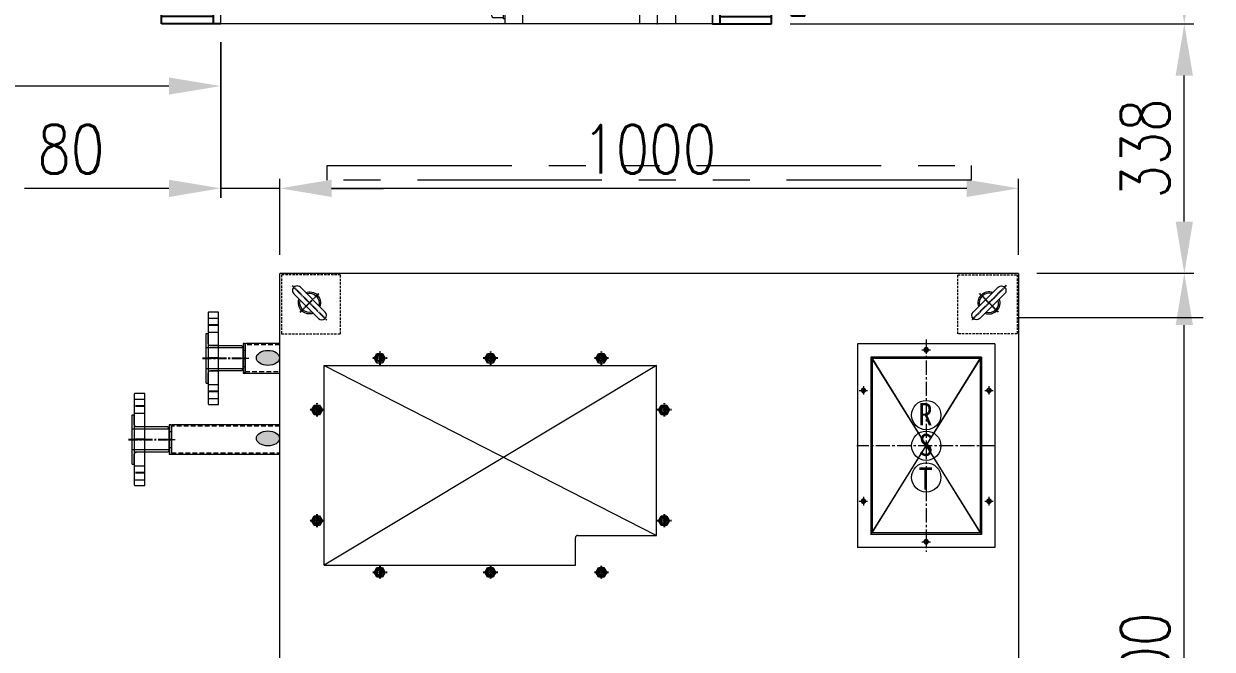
# Model space of a CAD drawing. Header units: millimetres. Extents: x -32759 to 129432, y 390 to 54305.
# Drawn here: x 23200 to 24809, y 24400 to 25247 of the extents above; entities that cross this region are included whole.
import ezdxf

# ---------------------------------------------------------------- set-up
doc = ezdxf.new("R2010")
doc.units = ezdxf.units.MM
for name, pattern in [('CENTER', [2, 1.25, -0.25, 0.25, -0.25]), ('CENTER1', [10, 7, -1, 1, -1]), ('CENTER2', [28.575, 19.05, -3.175, 3.175, -3.175]), ('HIDDEN2', [4.7625, 3.175, -1.5875]), ('PHANTOM', [2.5, 1.25, -0.25, 0.25, -0.25, 0.25, -0.25]), ('PHANTOMX2', [5, 2.5, -0.5, 0.5, -0.5, 0.5, -0.5])]:
    doc.linetypes.add(name, pattern=pattern)
for name, color, linetype in [('1', 20, 'Continuous'), ('65A_65A_10K-FF', 7, 'Continuous'), ('BOM-UDEF', 3, 'Continuous'), ('CENTER', 1, 'CENTER'), ('CL', 1, 'CENTER'), ('OUTLINE', 7, 'Continuous'), ('RD', 5, 'Continuous'), ('THIN', 3, 'Continuous'), ('외형선', 3, 'Continuous')]:
    doc.layers.add(name, color=color, linetype=linetype)
doc.layers.add('_BODY', color=7, linetype='Continuous', lineweight=13)
doc.styles.add('HAN', font='')
doc.styles.add('ROAMNS', font='romans.shx', dxfattribs={"width": 0.8, "bigfont": 'whgtxt.shx'})
doc.styles.get("Standard").update_dxf_attribs({"font": 'arial.ttf'})
doc.styles.get('HAN').set_extended_font_data('GulimChe')
doc.dimstyles.new('20 작은 한덕_도면칫수', dxfattribs={"dimscale": 20, "dimtxt": 3.3, "dimasz": 3.5, "dimexe": 0.65, "dimexo": 1.25, "dimgap": 1, "dimtad": 1, "dimdec": 0, "dimdsep": 46, "dimtxsty": 'ROAMNS', "dimcen": 0, "dimclrd": 7, "dimclre": 7, "dimclrt": 2, "dimadec": 0, "dimazin": 2, "dimtp": 0.1, "dimtm": 0.1, "dimtfac": 0.71, "dimtdec": 0, "dimtmove": 0, "dimatfit": 3, "dimfxl": 1, "dimlwd": -1, "dimlwe": -1, "dimarcsym": 1})
doc.dimstyles.new('AM_ISO$0', dxfattribs={"dimtxt": 3.5, "dimasz": 3.5, "dimexe": 1, "dimexo": 1, "dimgap": 1.5, "dimtad": 1, "dimdsep": 46, "dimtxsty": 'Standard', "dimcen": 0, "dimclrd": 256, "dimclre": 256, "dimclrt": 2, "dimadec": 0, "dimazin": 2, "dimtp": 0.1, "dimtm": 0.1, "dimtfac": 0.71, "dimtdec": 3, "dimtmove": 0, "dimatfit": 3, "dimfxl": 1, "dimlwd": -1, "dimlwe": -1, "dimarcsym": 1})

# ---------------------------------------------------------------- blocks, each defined once
blk = doc.blocks.new('*D1438')
at = {"color": 7, "linetype": 'ByBlock', "transparency": 16777216}
for p, q in [((272915.9, 137628.9), (273128.4, 137628.9)), ((273115.4, 136598.9), (273115.4, 137558.9)), ((272915.9, 136528.9), (273128.4, 136528.9))]:
    blk.add_line(p, q, dxfattribs=at)
at = {"color": 7, "transparency": 16777216}
for points in [[(273103.7, 137558.9), (273127.1, 137558.9), (273115.4, 137628.9)], [(273103.7, 136598.9), (273127.1, 136598.9), (273115.4, 136528.9)]]:
    blk.add_solid(points, dxfattribs=at)
at = {"layer": 'Defpoints', "color": 0, "transparency": 16777216}
for p in [(272890.9, 137628.9), (273115.4, 137628.9), (272890.9, 136528.9)]:
    blk.add_point(p, dxfattribs=at)
at = {"color": 2, "transparency": 16777216, "insert": (273062.4, 137078.9), "char_height": 66, "attachment_point": 5, "rotation": 90, "style": 'ROAMNS'}
blk.add_mtext('1100', dxfattribs=at)
blk = doc.blocks.new('*D1439')
at = {"color": 7, "linetype": 'ByBlock', "transparency": 16777216}
for p, q in [((270810.9, 137941.8), (270810.9, 137869.5)), ((271810.6, 137941.8), (271810.6, 137869.5)), ((271740.6, 137882.5), (270880.9, 137882.5))]:
    blk.add_line(p, q, dxfattribs=at)
at = {"color": 7, "transparency": 16777216}
for points in [[(270880.9, 137894.2), (270880.9, 137870.9), (270810.9, 137882.5)], [(271740.6, 137894.2), (271740.6, 137870.9), (271810.6, 137882.5)]]:
    blk.add_solid(points, dxfattribs=at)
at = {"layer": 'Defpoints', "color": 0, "transparency": 16777216}
for p in [(270810.9, 137966.8), (271810.6, 137966.8), (270810.9, 137882.5)]:
    blk.add_point(p, dxfattribs=at)
at = {"color": 2, "transparency": 16777216, "insert": (271310.8, 137935.5), "char_height": 66, "attachment_point": 5, "style": 'ROAMNS'}
blk.add_mtext('1000', dxfattribs=at)
blk = doc.blocks.new('*D1440')
at = {"color": 7, "linetype": 'ByBlock', "transparency": 16777216}
for p, q in [((271810.6, 137941.8), (271810.6, 137731)), ((271890.9, 137653.9), (271890.9, 137757)), ((271740.6, 137744), (271545.1, 137744)), ((271890.9, 137744), (271810.6, 137744)), ((271960.9, 137744), (272030.9, 137744))]:
    blk.add_line(p, q, dxfattribs=at)
at = {"color": 7, "transparency": 16777216}
for points in [[(271740.6, 137755.7), (271740.6, 137732.3), (271810.6, 137744)], [(271960.9, 137755.7), (271960.9, 137732.3), (271890.9, 137744)]]:
    blk.add_solid(points, dxfattribs=at)
at = {"layer": 'Defpoints', "color": 0, "transparency": 16777216}
for p in [(271810.6, 137966.8), (271810.6, 137744), (271890.9, 137628.9)]:
    blk.add_point(p, dxfattribs=at)
at = {"color": 2, "transparency": 16777216, "insert": (271607.9, 137797), "char_height": 66, "attachment_point": 5, "style": 'ROAMNS'}
blk.add_mtext('80', dxfattribs=at)
blk = doc.blocks.new('*D1441')
at = {"color": 7, "linetype": 'ByBlock', "transparency": 16777216}
for p, q in [((271890.9, 137653.9), (271890.9, 137757)), ((272890.9, 137653.9), (272890.9, 137757)), ((272820.9, 137744), (271960.9, 137744))]:
    blk.add_line(p, q, dxfattribs=at)
at = {"color": 7, "transparency": 16777216}
for points in [[(271960.9, 137755.7), (271960.9, 137732.3), (271890.9, 137744)], [(272820.9, 137755.7), (272820.9, 137732.3), (272890.9, 137744)]]:
    blk.add_solid(points, dxfattribs=at)
at = {"layer": 'Defpoints', "color": 0, "transparency": 16777216}
for p in [(271890.9, 137744), (271890.9, 137628.9), (272890.9, 137628.9)]:
    blk.add_point(p, dxfattribs=at)
at = {"color": 2, "transparency": 16777216, "insert": (272390.9, 137797), "char_height": 66, "attachment_point": 5, "style": 'ROAMNS'}
blk.add_mtext('1000', dxfattribs=at)
blk = doc.blocks.new('*D1442')
at = {"color": 7, "linetype": 'ByBlock', "transparency": 16777216}
for p, q in [((272581.6, 137966.8), (273128.4, 137966.8)), ((273115.4, 137698.9), (273115.4, 137896.8)), ((272915.9, 137628.9), (273128.4, 137628.9))]:
    blk.add_line(p, q, dxfattribs=at)
at = {"color": 7, "transparency": 16777216}
for points in [[(273103.7, 137896.8), (273127.1, 137896.8), (273115.4, 137966.8)], [(273103.7, 137698.9), (273127.1, 137698.9), (273115.4, 137628.9)]]:
    blk.add_solid(points, dxfattribs=at)
at = {"layer": 'Defpoints', "color": 0, "transparency": 16777216}
for p in [(272556.6, 137966.8), (273115.4, 137966.8), (272890.9, 137628.9)]:
    blk.add_point(p, dxfattribs=at)
at = {"color": 2, "transparency": 16777216, "insert": (273062.4, 137797.9), "char_height": 66, "attachment_point": 5, "rotation": 90, "style": 'ROAMNS'}
blk.add_mtext('338', dxfattribs=at)
blk = doc.blocks.new('*D1443')
at = {"color": 7, "linetype": 'ByBlock', "transparency": 16777216}
for p, q in [((272581.6, 138866.9), (273128.4, 138866.9)), ((273115.4, 138036.8), (273115.4, 138796.9)), ((272581.6, 137966.8), (273128.4, 137966.8))]:
    blk.add_line(p, q, dxfattribs=at)
at = {"color": 7, "transparency": 16777216}
for points in [[(273103.7, 138796.9), (273127.1, 138796.9), (273115.4, 138866.9)], [(273103.7, 138036.8), (273127.1, 138036.8), (273115.4, 137966.8)]]:
    blk.add_solid(points, dxfattribs=at)
at = {"layer": 'Defpoints', "color": 0, "transparency": 16777216}
for p in [(272556.6, 138866.9), (273115.4, 138866.9), (272556.6, 137966.8)]:
    blk.add_point(p, dxfattribs=at)
at = {"color": 2, "transparency": 16777216, "insert": (273062.4, 138416.8), "char_height": 66, "attachment_point": 5, "rotation": 90, "style": 'ROAMNS'}
blk.add_mtext('900', dxfattribs=at)
blk = doc.blocks.new('*D660')
at = {"linetype": 'ByBlock', "ltscale": 0.5, "transparency": 16777216}
for p, q in [((208653.4, 29756.3), (208653.4, 29759.4)), ((208656.9, 29758.4), (208744.9, 29758.4)), ((208748.4, 29758), (208748.4, 29757.4))]:
    blk.add_line(p, q, dxfattribs=at)
at = {"ltscale": 0.5, "transparency": 16777216}
for points in [[(208656.9, 29759), (208656.9, 29757.8), (208653.4, 29758.4)], [(208744.9, 29759), (208744.9, 29757.8), (208748.4, 29758.4)]]:
    blk.add_solid(points, dxfattribs=at)
at = {"layer": 'Defpoints', "color": 0, "ltscale": 0.5, "transparency": 16777216}
for p in [(208653.4, 29755.3), (208748.4, 29759), (208748.4, 29758.4)]:
    blk.add_point(p, dxfattribs=at)
at = {"color": 2, "ltscale": 0.5, "transparency": 16777216, "insert": (208700.9, 29761.6), "char_height": 3.5, "attachment_point": 5, "bg_fill": 3, "box_fill_scale": 1.1, "bg_fill_color": 256, "bg_fill_true_color": 13158600, "bg_fill_transparency": 7062}
blk.add_mtext('95', dxfattribs=at)
blk = doc.blocks.new('*D661')
at = {"linetype": 'ByBlock', "ltscale": 0.5, "transparency": 16777216}
for p, q in [((208748.4, 29761.9), (208748.4, 29762.9)), ((208751.9, 29761.9), (208839.9, 29761.9)), ((208843.4, 29761.9), (208843.4, 29762.9))]:
    blk.add_line(p, q, dxfattribs=at)
at = {"ltscale": 0.5, "transparency": 16777216}
for points in [[(208751.9, 29762.5), (208751.9, 29761.4), (208748.4, 29761.9)], [(208839.9, 29762.5), (208839.9, 29761.4), (208843.4, 29761.9)]]:
    blk.add_solid(points, dxfattribs=at)
at = {"layer": 'Defpoints', "color": 0, "ltscale": 0.5, "transparency": 16777216}
for p in [(208748.4, 29760.9), (208843.4, 29761.9), (208843.4, 29760.9)]:
    blk.add_point(p, dxfattribs=at)
at = {"color": 2, "ltscale": 0.5, "transparency": 16777216, "insert": (208795.9, 29765.2), "char_height": 3.5, "attachment_point": 5, "bg_fill": 3, "box_fill_scale": 1.1, "bg_fill_color": 256, "bg_fill_true_color": 13158600, "bg_fill_transparency": 6077}
blk.add_mtext('95', dxfattribs=at)
blk = doc.blocks.new('*D755')
at = {"linetype": 'ByBlock', "ltscale": 0.5, "transparency": 16777216}
for p, q in [((208761.4, 29677.3), (208748.3, 29677.3)), ((208749.3, 29680.8), (208749.3, 29684.3)), ((208749.3, 29670.3), (208749.3, 29677.3)), ((208819.9, 29670.3), (208748.3, 29670.3)), ((208749.3, 29666.8), (208749.3, 29663.3))]:
    blk.add_line(p, q, dxfattribs=at)
at = {"ltscale": 0.5, "transparency": 16777216}
for points in [[(208748.7, 29680.8), (208749.9, 29680.8), (208749.3, 29677.3)], [(208748.7, 29666.8), (208749.9, 29666.8), (208749.3, 29670.3)]]:
    blk.add_solid(points, dxfattribs=at)
at = {"layer": 'Defpoints', "color": 0, "ltscale": 0.5, "transparency": 16777216}
for p in [(208762.4, 29677.3), (208820.9, 29670.3)]:
    blk.add_point(p, dxfattribs=at)
at = {"color": 2, "ltscale": 0.5, "transparency": 16777216, "insert": (208746, 29673.8), "char_height": 3.5, "attachment_point": 5, "rotation": 90, "bg_fill": 3, "box_fill_scale": 1.1, "bg_fill_color": 256, "bg_fill_true_color": 13158600, "bg_fill_transparency": 2672}
blk.add_mtext('7', dxfattribs=at)
at = {"layer": 'Defpoints', "color": 0, "ltscale": 0.5, "transparency": 16777216}
blk.add_point((208749.3, 29677.3), dxfattribs=at)
blk = doc.blocks.new('frferfs새로운 블럭')
at = {"layer": '1', "ltscale": 10}
for p, q in [((40719.7, 2813.8, 5909), (40719.7, 2767.1, 5909)), ((40696.4, 2790.4, 5909), (40743.1, 2790.4, 5909))]:
    blk.add_line(p, q, dxfattribs=at)
at = {"layer": '외형선'}
for p, q in [((40659.7, 2845.4, 5909), (40659.7, 2765.4, 5909)), ((40779.7, 2835.4, 5909), (40659.7, 2835.4, 5909)), ((40669.7, 2835.4, 5909), (40669.7, 2765.4, 5909)), ((40769.7, 2765.4, 5909), (40769.7, 2835.4, 5909)), ((40779.7, 2765.4, 5909), (40779.7, 2845.4, 5909)), ((40659.7, 2765.4, 5909), (40779.7, 2765.4, 5909))]:
    blk.add_line(p, q, dxfattribs=at)
blk.add_circle((40719.7, 2790.4, 5909), 11, dxfattribs=at)
blk = doc.blocks.new('HS_BOM', base_point=(-3113.6, 16316.3))
at = {"layer": 'BOM-UDEF'}
blk.add_circle((-3113.6, 16316.3), 0.25, dxfattribs=at)
blk = doc.blocks.new('새로sdf3fsd운 블럭')
for p, q in [((40719.7, 2807.8, 5909), (40704.7, 2799.1, 5909)), ((40734.7, 2799.1, 5909), (40719.7, 2807.8, 5909)), ((40704.7, 2799.1, 5909), (40704.7, 2781.8, 5909)), ((40734.7, 2781.8, 5909), (40734.7, 2799.1, 5909)), ((40704.7, 2781.8, 5909), (40719.7, 2773.1, 5909)), ((40719.7, 2773.1, 5909), (40734.7, 2781.8, 5909))]:
    blk.add_line(p, q)
for radius in [18.5, 16.2, 15, 11, 10.1, 8.56]:
    blk.add_circle((40719.7, 2790.4, 5909), radius)
at = {"layer": 'CL'}
for p, q in [((40719.7, 2810.9, 5909), (40719.7, 2769.9, 5909)), ((40719.7, 2809.7, 5909), (40719.7, 2771.1, 5909)), ((40719.7, 2808.6, 5909), (40719.7, 2772.2, 5909)), ((40699.2, 2790.4, 5909), (40740.2, 2790.4, 5909)), ((40700.4, 2790.4, 5909), (40739, 2790.4, 5909)), ((40701.5, 2790.4, 5909), (40737.9, 2790.4, 5909))]:
    blk.add_line(p, q, dxfattribs=at)
at = {"layer": 'RD'}
blk.add_circle((40719.7, 2790.4, 5909), 10, dxfattribs=at)
blk.add_blockref('frferfs새로운 블럭', (0, 0))
at = {"layer": 'BOM-UDEF'}
for p in [(40721.3, 2805.2, 5909), (40722.3, 2803.6, 5909), (40727.7, 2802.4, 5909)]:
    blk.add_blockref('HS_BOM', p, dxfattribs=at)
blk = doc.blocks.new('SDFGSDFGFSDGSDG')
at = {"color": 7}
for p, q in [((341282.7, 45572.3), (341282.7, 45472.3)), ((341282.7, 45572.3), (341357.7, 45572.3)), ((341357.7, 45226.3), (341357.7, 45572.3)), ((341282.7, 45472.3), (341357.7, 45472.3)), ((341724.7, 45424.3), (341799.7, 45424.3)), ((341799.7, 45374.3), (341799.7, 45424.3)), ((341724.7, 45374.3), (341799.7, 45374.3)), ((341282.7, 45326.3), (341357.7, 45326.3)), ((341282.7, 45326.3), (341282.7, 45226.3)), ((341282.7, 45226.3), (341357.7, 45226.3))]:
    blk.add_line(p, q, dxfattribs=at)
at = {"color": 7, "linetype": 'Continuous'}
for p, q in [((341357.7, 45572.3), (341381.7, 45572.3)), ((341381.7, 45226.3), (341381.7, 45572.3)), ((341539.7, 45572.3), (341563.7, 45572.3)), ((341539.7, 45572.3), (341539.7, 45226.3)), ((341563.7, 45572.3), (341563.7, 45226.3)), ((341539.7, 45417), (341381.7, 45417)), ((341724.7, 45417), (341508.7, 45417)), ((341724.7, 45424.3), (341724.7, 45374.3)), ((341539.7, 45381.7), (341381.7, 45381.7)), ((341724.7, 45381.7), (341508.7, 45381.7)), ((341357.7, 45226.3), (341381.7, 45226.3)), ((341539.7, 45226.3), (341563.7, 45226.3))]:
    blk.add_line(p, q, dxfattribs=at)
for p, q in [((341539.7, 45558.3), (341381.7, 45558.3)), ((341566.1, 45565.3), (341563.7, 45565.3)), ((341566.1, 45531.3), (341566.1, 45565.3)), ((341580.1, 45563.9), (341566.1, 45563.9)), ((341582.1, 45536.6), (341582.1, 45560)), ((341701.7, 45558.3), (341582.1, 45558.3)), ((341701.7, 45558.3), (341703.2, 45556.8)), ((341580.1, 45556.1), (341566.1, 45556.1)), ((341703.2, 45556.8), (341703.2, 45548.3)), ((341703.2, 45539.8), (341703.2, 45548.3)), ((341703.2, 45539.8), (341703.2, 45548.3)), ((341539.7, 45538.3), (341381.7, 45538.3)), ((341566.1, 45531.3), (341563.7, 45531.3)), ((341580.1, 45540.5), (341566.1, 45540.5)), ((341580.1, 45532.8), (341566.1, 45532.8)), ((341701.7, 45538.3), (341582.1, 45538.3)), ((341701.7, 45538.3), (341703.2, 45539.8)), ((341566.1, 45267.3), (341563.7, 45267.3)), ((341566.1, 45267.3), (341566.1, 45233.3)), ((341539.7, 45260.3), (341381.7, 45260.3)), ((341580.1, 45265.9), (341566.1, 45265.9)), ((341580.1, 45258.1), (341566.1, 45258.1)), ((341582.1, 45262), (341582.1, 45238.6)), ((341701.7, 45260.3), (341582.1, 45260.3)), ((341701.7, 45260.3), (341703.2, 45258.8)), ((341703.2, 45258.8), (341703.2, 45250.3)), ((341703.2, 45258.8), (341703.2, 45250.3)), ((341539.7, 45240.3), (341381.7, 45240.3)), ((341580.1, 45242.5), (341566.1, 45242.5)), ((341701.7, 45240.3), (341582.1, 45240.3)), ((341701.7, 45240.3), (341703.2, 45241.8)), ((341703.2, 45241.8), (341703.2, 45250.3)), ((341566.1, 45233.3), (341563.7, 45233.3)), ((341580.1, 45234.8), (341566.1, 45234.8))]:
    blk.add_line(p, q)
at = {"color": 1}
for p, q in [((341701.7, 45558.3), (341701.7, 45548.3)), ((341539.7, 45556.8), (341381.7, 45556.8)), ((341703.2, 45556.8), (341582.1, 45556.8)), ((341701.7, 45538.3), (341701.7, 45548.3)), ((341539.7, 45539.8), (341381.7, 45539.8)), ((341703.2, 45539.8), (341582.1, 45539.8)), ((341539.7, 45258.8), (341381.7, 45258.8)), ((341703.2, 45258.8), (341582.1, 45258.8)), ((341701.7, 45260.3), (341701.7, 45250.3)), ((341539.7, 45241.8), (341381.7, 45241.8)), ((341703.2, 45241.8), (341582.1, 45241.8)), ((341701.7, 45240.3), (341701.7, 45250.3))]:
    blk.add_line(p, q, dxfattribs=at)
at = {"color": 1, "linetype": 'CENTER', "ltscale": 10}
for p, q in [((341706.4, 45548.3), (341357.7, 45548.3)), ((341357.7, 45399.3), (341724.7, 45399.3)), ((341706.4, 45250.3), (341357.7, 45250.3))]:
    blk.add_line(p, q, dxfattribs=at)
at = {"color": 1, "linetype": 'CENTER'}
for p, q in [((341317.7, 45508.5), (341317.7, 45536.2)), ((341303.8, 45522.3), (341331.5, 45522.3)), ((341774.7, 45385.5), (341774.7, 45413.2)), ((341788.5, 45399.3), (341760.8, 45399.3)), ((341317.7, 45262.5), (341317.7, 45290.2)), ((341303.8, 45276.3), (341331.5, 45276.3))]:
    blk.add_line(p, q, dxfattribs=at)
at = {"color": 6, "linetype": 'PHANTOM', "ltscale": 30}
for p, q in [((341381.7, 45269), (341539.7, 45538.3)), ((341539.7, 45260.3), (341381.7, 45529.7))]:
    blk.add_line(p, q, dxfattribs=at)
at = {"color": 4}
for centre in [(341317.7, 45522.3), (341774.7, 45399.3), (341317.7, 45276.3)]:
    blk.add_circle(centre, 9, dxfattribs=at)
for centre, radius, start, end in [((341577.4, 45560), 4.72, 304.3645, 55.6355), ((341566.3, 45548.3), 15.8, 330.4421, 29.5579), ((341577.4, 45536.6), 4.72, 304.3645, 55.6355), ((341577.4, 45262), 4.72, 304.3645, 55.6355), ((341566.3, 45250.3), 15.8, 330.4421, 29.5579), ((341577.4, 45238.6), 4.72, 304.3645, 55.6355)]:
    blk.add_arc(centre, radius, start, end)
at = {"color": 0, "linetype": 'ByBlock'}
for p in [(341282.7, 45572.3), (341357.7, 45572.3), (341724.7, 45424.3), (341799.7, 45374.3), (341799.7, 45374.3)]:
    blk.add_point(p, dxfattribs=at)
at = {"color": 1, "linetype": 'CENTER'}
blk.add_point((341774.7, 45388), dxfattribs=at)
at = {"color": 3, "linetype": 'ByBlock'}
blk.add_point((341799.7, 45374.3), dxfattribs=at)
blk.add_point((341799.7, 45374.3), dxfattribs=at)
blk.add_point((341799.7, 45374.3), dxfattribs=at)
at = {"layer": '65A_65A_10K-FF', "color": 7, "linetype": 'Continuous'}
for p, q in [((341157.7, 45561.8), (341157.7, 45386.8)), ((341157.7, 45561.8), (341175.7, 45561.8)), ((341175.7, 45561.8), (341175.7, 45386.8)), ((341176.1, 45512.5), (341357.7, 45512.5)), ((341176.1, 45436.2), (341357.7, 45436.2)), ((341237.7, 45411.8), (341237.7, 45236.8)), ((341237.7, 45411.8), (341255.7, 45411.8)), ((341255.7, 45411.8), (341255.7, 45236.8)), ((341157.7, 45386.8), (341175.7, 45386.8)), ((341256.1, 45362.5), (341357.7, 45362.5)), ((341256.1, 45286.2), (341357.7, 45286.2)), ((341237.7, 45236.8), (341255.7, 45236.8))]:
    blk.add_line(p, q, dxfattribs=at)
at = {"layer": 'Defpoints', "color": 3, "linetype": 'ByBlock'}
blk.add_point((341207.7, 45522.3), dxfattribs=at)
at = {"layer": 'OUTLINE', "color": 1, "linetype": 'CENTER', "ltscale": 20}
for p, q in [((341158.1, 45474.3), (341381.7, 45474.3)), ((341238.1, 45324.3), (341381.7, 45324.3))]:
    blk.add_line(p, q, dxfattribs=at)
blk = doc.blocks.new('asfasfsfasfda')
at = {"color": 6}
blk.add_line((380951.5, 311313.5, 17599.3), (380051.5, 311313.5, -12650.9), dxfattribs=at)
at = {"color": 6, "elevation": -10982.8}
blk.add_lwpolyline([(380951.5, 311363.5), (380051.5, 311363.5), (380051.5, 310697.5), (380951.5, 310697.5), (380951.5, 311363.5)], dxfattribs=at)
at = {"xscale": -1}
for name, p, rotation in [('SDFGSDFGFSDGSDG', (425623.8, 652646.2, -10982.8), 90), ('새로sdf3fsd운 블럭', (339391.7, 314208.9, -16891.8), 180)]:
    blk.add_blockref(name, p, dxfattribs=dict(at, rotation=rotation))
blk.add_blockref('새로sdf3fsd운 블럭', (339391.7, 307852.1, -16891.8))
blk = doc.blocks.new('TTYU')
blk.add_lwpolyline([(-49709.5, 19626), (-49702, 19626), (-49698.3, 19632.5), (-49702, 19639), (-49709.5, 19639), (-49713.3, 19632.5), (-49709.5, 19626)])
for radius in [6.5, 3.32]:
    blk.add_circle((-49705.8, 19632.5), radius)
at = {"layer": 'CENTER'}
for p, q in [((-49715.8, 19632.5), (-49695.8, 19632.5)), ((-49705.8, 19641.5), (-49705.8, 19623.5))]:
    blk.add_line(p, q, dxfattribs=at)
at = {"layer": 'THIN'}
blk.add_arc((-49705.8, 19632.5), 4, 255, 195, dxfattribs=at)
blk = doc.blocks.new('3V55ET4R6Y')
blk.add_lwpolyline([(9567.2, -68819.3, -1), (9567.2, -68806.8), (9614.7, -68806.8, -1), (9614.7, -68819.3), (9567.2, -68819.3)], format="xyb")
for radius, start, end in [(15, 24.6243, 155.3757), (13.1, 28.5905, 151.4095), (15, 204.6243, 335.3757), (13.1, 208.5905, 331.4095)]:
    blk.add_arc((9590.9, -68813.1), radius, start, end)
at = {"layer": 'CENTER'}
for p, q in [((9590.9, -68795.1), (9590.9, -68831.1)), ((9557.9, -68813.1), (9623.9, -68813.1))]:
    blk.add_line(p, q, dxfattribs=at)
blk = doc.blocks.new('A$C5BEF437C')
at = {"color": 4}
for p, q in [((-8, 63), (178, 63)), ((-8, 63), (-8, -213)), ((178, 63), (178, -213)), ((12, 43), (158, 43)), ((12, 43), (12, -193)), ((158, 43), (158, -193)), ((12, -193), (158, -193)), ((-8, -213), (178, -213))]:
    blk.add_line(p, q, dxfattribs=at)
at = {"color": 1, "linetype": 'CENTER1'}
for p, q in [((90.7, 55), (79.3, 55)), ((85, 60.7), (85, 49.3)), ((5.7, 0), (-5.7, 0)), ((0, 5.7), (0, -5.7)), ((175.7, 0), (164.3, 0)), ((170, 5.7), (170, -5.7)), ((0, -144.3), (0, -155.7)), ((170, -144.3), (170, -155.7)), ((5.7, -150), (-5.7, -150)), ((175.7, -150), (164.3, -150)), ((90.7, -205), (79.3, -205)), ((85, -199.3), (85, -210.7))]:
    blk.add_line(p, q, dxfattribs=at)
for p, q in [((158, 43), (12, -193)), ((158, -193), (12, 43))]:
    blk.add_line(p, q)
at = {"color": 4}
for centre in [(85, 55), (0, 0), (170, 0), (0, -150), (170, -150), (85, -205)]:
    blk.add_circle(centre, 3, dxfattribs=at)
blk = doc.blocks.new('A$C28A5722C')
at = {"color": 3, "ltscale": 10}
for p, q in [((50, 33.5), (47.2, 33.5)), ((47.2, 20), (47.2, 33.5)), ((50, -33.5), (50, 33.5)), ((0, 15), (2, 17)), ((2, 17), (44.2, 17)), ((0, -15), (0, 15)), ((0, 14.2), (50, 14.2)), ((0, -14.2), (50, -14.2)), ((0, -15), (2, -17)), ((2, -17), (44.2, -17)), ((47.2, -33.5), (47.2, -20)), ((50, -33.5), (47.2, -33.5))]:
    blk.add_line(p, q, dxfattribs=at)
for centre, start, end in [((44.2, 20), 270, 0), ((44.2, -20), 0, 90)]:
    blk.add_arc(centre, 3, start, end, dxfattribs=at)
at = {"layer": 'CENTER', "ltscale": 10}
blk.add_line((55, 0), (-5, 0), dxfattribs=at)
blk = doc.blocks.new('A$C16DE6BD4')
at = {"ltscale": 10}
for p, q in [((0, 54.5), (-14, 54.5)), ((0, 35.5), (-14, 35.5)), ((-14, 17.25), (0, 17.25)), ((-14, -17.25), (0, -17.25)), ((0, -35.5), (-14, -35.5)), ((0, -54.5), (-14, -54.5))]:
    blk.add_line(p, q, dxfattribs=at)
blk.add_lwpolyline([(-14, 62.5), (-1, 62.5, -0.4142136), (0, 61.5), (0, -61.5, -0.4142136), (-1, -62.5), (-14, -62.5)], format="xyb", close=True, dxfattribs=at)
at = {"layer": 'CENTER', "ltscale": 10}
for p, q in [((-14, 45), (0, 45)), ((-14, 0), (0, 0)), ((-14, -45), (0, -45))]:
    blk.add_line(p, q, dxfattribs=at)
blk = doc.blocks.new('*D1387')
at = {"color": 7, "linetype": 'ByBlock', "transparency": 16777216}
for p, q in [((6534.9, 4835.9), (6747.4, 4835.9)), ((6734.4, 3805.9), (6734.4, 4765.9)), ((6534.9, 3735.9), (6747.4, 3735.9))]:
    blk.add_line(p, q, dxfattribs=at)
at = {"color": 7, "transparency": 16777216}
for points in [[(6722.7, 4765.9), (6746, 4765.9), (6734.4, 4835.9)], [(6722.7, 3805.9), (6746, 3805.9), (6734.4, 3735.9)]]:
    blk.add_solid(points, dxfattribs=at)
at = {"layer": 'Defpoints', "color": 0, "transparency": 16777216}
for p in [(6509.9, 4835.9), (6734.4, 4835.9), (6509.9, 3735.9)]:
    blk.add_point(p, dxfattribs=at)
at = {"color": 2, "transparency": 16777216, "insert": (6681.4, 4285.9), "char_height": 66, "attachment_point": 5, "rotation": 90, "style": 'ROAMNS'}
blk.add_mtext('1100', dxfattribs=at)
blk = doc.blocks.new('*D1388')
at = {"color": 7, "linetype": 'ByBlock', "transparency": 16777216}
for p, q in [((5429.6, 5148.8), (5429.6, 4938)), ((5509.9, 4860.9), (5509.9, 4964)), ((5359.6, 4951), (5164.1, 4951)), ((5509.9, 4951), (5429.6, 4951)), ((5579.9, 4951), (5649.9, 4951))]:
    blk.add_line(p, q, dxfattribs=at)
at = {"color": 7, "transparency": 16777216}
for points in [[(5359.6, 4962.7), (5359.6, 4939.3), (5429.6, 4951)], [(5579.9, 4962.7), (5579.9, 4939.3), (5509.9, 4951)]]:
    blk.add_solid(points, dxfattribs=at)
at = {"layer": 'Defpoints', "color": 0, "transparency": 16777216}
for p in [(5429.6, 5173.8), (5429.6, 4951), (5509.9, 4835.9)]:
    blk.add_point(p, dxfattribs=at)
at = {"color": 2, "transparency": 16777216, "insert": (5226.8, 5004), "char_height": 66, "attachment_point": 5, "style": 'ROAMNS'}
blk.add_mtext('80', dxfattribs=at)
blk = doc.blocks.new('*D1360')
at = {"color": 7, "linetype": 'ByBlock', "transparency": 16777216}
for p, q in [((5509.9, 4860.9), (5509.9, 4964)), ((6509.9, 4860.9), (6509.9, 4964)), ((6439.9, 4951), (5579.9, 4951))]:
    blk.add_line(p, q, dxfattribs=at)
at = {"color": 7, "transparency": 16777216}
for points in [[(5579.9, 4962.7), (5579.9, 4939.3), (5509.9, 4951)], [(6439.9, 4962.7), (6439.9, 4939.3), (6509.9, 4951)]]:
    blk.add_solid(points, dxfattribs=at)
at = {"layer": 'Defpoints', "color": 0, "transparency": 16777216}
for p in [(5509.9, 4951), (5509.9, 4835.9), (6509.9, 4835.9)]:
    blk.add_point(p, dxfattribs=at)
at = {"color": 2, "transparency": 16777216, "insert": (6009.9, 5004), "char_height": 66, "attachment_point": 5, "style": 'ROAMNS'}
blk.add_mtext('1000', dxfattribs=at)
blk = doc.blocks.new('*D1389')
at = {"color": 7, "linetype": 'ByBlock', "transparency": 16777216}
for p, q in [((6200.6, 5173.8), (6747.4, 5173.8)), ((6734.4, 4905.9), (6734.4, 5103.8)), ((6534.9, 4835.9), (6747.4, 4835.9))]:
    blk.add_line(p, q, dxfattribs=at)
at = {"color": 7, "transparency": 16777216}
for points in [[(6722.7, 5103.8), (6746, 5103.8), (6734.4, 5173.8)], [(6722.7, 4905.9), (6746, 4905.9), (6734.4, 4835.9)]]:
    blk.add_solid(points, dxfattribs=at)
at = {"layer": 'Defpoints', "color": 0, "transparency": 16777216}
for p in [(6175.6, 5173.8), (6734.4, 5173.8), (6509.9, 4835.9)]:
    blk.add_point(p, dxfattribs=at)
at = {"color": 2, "transparency": 16777216, "insert": (6681.4, 5004.9), "char_height": 66, "attachment_point": 5, "rotation": 90, "style": 'ROAMNS'}
blk.add_mtext('338', dxfattribs=at)
blk = doc.blocks.new('*D1361')
at = {"color": 7, "linetype": 'ByBlock', "transparency": 16777216}
for p, q in [((6200.6, 6073.9), (6747.4, 6073.9)), ((6734.4, 5243.8), (6734.4, 6003.9)), ((6200.6, 5173.8), (6747.4, 5173.8))]:
    blk.add_line(p, q, dxfattribs=at)
at = {"color": 7, "transparency": 16777216}
for points in [[(6722.7, 6003.9), (6746, 6003.9), (6734.4, 6073.9)], [(6722.7, 5243.8), (6746, 5243.8), (6734.4, 5173.8)]]:
    blk.add_solid(points, dxfattribs=at)
at = {"layer": 'Defpoints', "color": 0, "transparency": 16777216}
for p in [(6175.6, 6073.9), (6734.4, 6073.9), (6175.6, 5173.8)]:
    blk.add_point(p, dxfattribs=at)
at = {"color": 2, "transparency": 16777216, "insert": (6681.4, 5623.9), "char_height": 66, "attachment_point": 5, "rotation": 90, "style": 'ROAMNS'}
blk.add_mtext('900', dxfattribs=at)
blk = doc.blocks.new('utoiol')
at = {"ltscale": 0.5}
dim = blk.add_linear_dim(base=(208748.427, 29758.373), p1=(208653.427, 29755.315), p2=(208748.427, 29759.037), dimstyle='AM_ISO$0', override={"dimtfill": 1}, dxfattribs=at)
dim.commit()
dim.dimension.update_dxf_attribs({"geometry": '*D660', "text_midpoint": (208700.927, 29761.623)})
dim = blk.add_linear_dim(base=(208749.286, 29677.257), p1=(208820.927, 29670.257), p2=(208762.427, 29677.257), angle=90, dimstyle='AM_ISO$0', override={"dimfxl": 8, "dimtfill": 1}, dxfattribs=at)
dim.commit()
dim.dimension.update_dxf_attribs({"geometry": '*D755', "text_midpoint": (208746.036, 29673.757)})
dim = blk.add_linear_dim(base=(208843.427, 29761.943), p1=(208748.427, 29760.861), p2=(208843.427, 29760.861), dimstyle='AM_ISO$0', override={"dimtfill": 1}, dxfattribs=at)
dim.commit()
dim.dimension.update_dxf_attribs({"geometry": '*D661', "text_midpoint": (208795.927, 29765.193)})
blk = doc.blocks.new('1')
h = blk.add_hatch(color=256)
edge = h.paths.add_edge_path()
edge.add_ellipse((5493.62, 4721.385), major_axis=(-15.643, 0), ratio=0.65189127, start_angle=0, end_angle=360)
h = blk.add_hatch(color=256)
edge = h.paths.add_edge_path()
edge.add_ellipse((5493.62, 4612.372), major_axis=(-15.643, 0), ratio=0.65189127, start_angle=0, end_angle=360)
for p, q in [((6509.868, 4835.883), (5509.868, 4835.883)), ((6509.868, 4835.883), (5509.868, 4835.883)), ((5509.868, 3735.883), (5509.868, 4835.883)), ((5509.868, 3735.883), (5509.868, 4835.883)), ((6509.868, 4835.883), (6509.868, 3735.883)), ((6509.868, 4835.883), (6509.868, 3735.883)), ((5537.494, 4817.097), (5571.081, 4783.509)), ((5537.494, 4817.097), (5571.081, 4783.509)), ((6482.242, 4817.097), (6448.655, 4783.509)), ((6482.242, 4817.097), (6448.655, 4783.509)), ((5461.868, 4740.877), (5463.868, 4740.877)), ((6379.172, 4732.383), (6390.564, 4732.383)), ((6384.868, 4738.08), (6384.868, 4726.687)), ((6309.868, 4482.383), (6459.868, 4722.383)), ((6309.868, 4722.383), (6459.868, 4482.383)), ((6459.868, 4722.383), (6309.868, 4722.383)), ((6459.868, 4722.383), (6309.868, 4722.383)), ((6309.868, 4722.383), (6309.868, 4482.383)), ((6309.868, 4722.383), (6309.868, 4482.383)), ((6459.868, 4722.383), (6459.868, 4482.383)), ((6459.868, 4722.383), (6459.868, 4482.383)), ((5461.868, 4700.877), (5463.868, 4700.877)), ((5569.868, 4710.883), (6019.868, 4480.883)), ((6019.868, 4710.883), (5569.868, 4440.883)), ((5569.868, 4710.883), (6019.868, 4710.883)), ((5569.868, 4710.883), (6019.868, 4710.883)), ((5569.868, 4440.883), (5569.868, 4710.883)), ((5569.868, 4440.883), (5569.868, 4710.883)), ((6019.868, 4480.883), (6019.868, 4710.883)), ((6019.868, 4480.883), (6019.868, 4710.883)), ((6299.868, 4683.08), (6299.868, 4671.687)), ((6469.868, 4683.08), (6469.868, 4671.687)), ((6294.172, 4677.383), (6305.564, 4677.383)), ((6464.172, 4677.383), (6475.564, 4677.383)), ((5361.868, 4630.877), (5363.868, 4630.877)), ((5361.868, 4590.877), (5363.868, 4590.877)), ((6294.172, 4527.383), (6305.564, 4527.383)), ((6299.868, 4533.08), (6299.868, 4521.687)), ((6464.172, 4527.383), (6475.564, 4527.383)), ((6469.868, 4533.08), (6469.868, 4521.687)), ((5909.868, 4440.883), (5909.868, 4477.883)), ((5912.868, 4480.883), (6019.868, 4480.883)), ((6459.868, 4482.383), (6309.868, 4482.383)), ((6459.868, 4482.383), (6309.868, 4482.383)), ((6384.868, 4478.08), (6384.868, 4466.687)), ((6379.172, 4472.383), (6390.564, 4472.383)), ((5569.868, 4440.883), (5909.868, 4440.883)), ((5569.868, 4440.883), (5909.868, 4440.883))]:
    blk.add_line(p, q)
at = {"linetype": 'HIDDEN2'}
for p, q in [((5591.868, 4833.883), (5511.868, 4833.883)), ((5511.868, 4833.883), (5511.868, 4753.883)), ((5591.868, 4753.883), (5591.868, 4833.883)), ((6427.868, 4833.883), (6507.868, 4833.883)), ((6427.868, 4753.883), (6427.868, 4833.883)), ((6507.868, 4833.883), (6507.868, 4753.883)), ((5511.868, 4753.883), (5591.868, 4753.883)), ((6507.868, 4753.883), (6427.868, 4753.883))]:
    blk.add_line(p, q, dxfattribs=at)
at = {"linetype": 'HIDDEN2', "ltscale": 2}
for p, q in [((5459.868, 4731.877), (5462.868, 4731.877)), ((5509.868, 4738.877), (5462.868, 4738.877)), ((5459.868, 4709.877), (5462.868, 4709.877)), ((5462.868, 4702.877), (5509.868, 4702.877)), ((5359.868, 4621.877), (5362.868, 4621.877)), ((5509.868, 4628.877), (5362.868, 4628.877)), ((5359.868, 4599.877), (5362.868, 4599.877)), ((5362.868, 4592.877), (5509.868, 4592.877))]:
    blk.add_line(p, q, dxfattribs=at)
at = {"linetype": 'CENTER2'}
for p, q in [((6384.868, 4746.249), (6384.868, 4458.518)), ((6478.719, 4602.383), (6291.017, 4602.383))]:
    blk.add_line(p, q, dxfattribs=at)
at = {"linetype": 'CENTER1', "ltscale": 2}
for p, q in [((5454.868, 4720.877), (5467.868, 4720.877)), ((5354.868, 4610.877), (5367.868, 4610.877))]:
    blk.add_line(p, q, dxfattribs=at)
at = {"linetype": 'PHANTOMX2', "ltscale": 100}
blk.add_lwpolyline([(5573.868, 4962.041), (5573.868, 4982.041), (6445.868, 4982.041), (6445.868, 4962.041)], close=True, dxfattribs=at)
blk.add_lwpolyline([(6509.868, 4775.883), (7489.868, 4775.883, -0.41421356), (6509.868, 3795.883)], format="xyb", dxfattribs=at)
for points in [[(5461.868, 4740.877), (5459.868, 4740.877), (5459.868, 4700.877), (5461.868, 4700.877), (5462.868, 4701.877), (5462.868, 4739.877)], [(5361.868, 4630.877), (5359.868, 4630.877), (5359.868, 4590.877), (5361.868, 4590.877), (5362.868, 4591.877), (5362.868, 4629.877)]]:
    blk.add_lwpolyline(points, close=True)
for points in [[(5509.868, 4740.877), (5463.868, 4740.877), (5462.868, 4739.877), (5462.868, 4701.877), (5463.868, 4700.877), (5509.868, 4700.877)], [(5509.868, 4630.877), (5363.868, 4630.877), (5362.868, 4629.877), (5362.868, 4591.877), (5363.868, 4590.877), (5509.868, 4590.877)]]:
    blk.add_lwpolyline(points)
for centre, radius in [((6384.868, 4732.383), 2.1), ((5644.868, 4720.883), 5), ((5794.868, 4720.883), 5), ((5944.868, 4720.883), 5), ((6299.868, 4677.383), 2.1), ((6469.868, 4677.383), 2.1), ((5559.868, 4650.883), 5), ((6029.868, 4650.883), 5), ((6384.868, 4643.96), 19.859), ((6384.868, 4602.383), 19.859), ((6384.868, 4559.567), 19.859), ((6299.868, 4527.383), 2.1), ((6469.868, 4527.383), 2.1), ((5559.868, 4500.883), 5), ((6029.868, 4500.883), 5), ((6384.868, 4472.383), 2.1), ((5644.868, 4430.883), 5), ((5794.868, 4430.883), 5), ((5944.868, 4430.883), 5)]:
    blk.add_circle(centre, radius)
for centre, radius, start, end in [((6384.868, 4732.383), 2.5, 346.086464, 284.412784), ((6299.868, 4677.383), 2.5, 346.086464, 284.412784), ((6469.868, 4677.383), 2.5, 346.086464, 284.412784), ((5559.868, 4650.883), 4, 350.862138, 280.156861), ((6299.868, 4527.383), 2.5, 346.086464, 284.412784), ((6469.868, 4527.383), 2.5, 346.086464, 284.412784), ((5912.868, 4477.883), 3, 90, 180), ((6384.868, 4472.383), 2.5, 346.086464, 284.412784)]:
    blk.add_arc(centre, radius, start, end)
for centre in [(5493.62, 4721.385), (5493.62, 4612.372)]:
    blk.add_ellipse(centre, major_axis=(-15.643, 0), ratio=0.65189127, start_param=-1.57079633, end_param=4.71238898)
at = {"color": 4, "xscale": -1, "rotation": 270}
blk.add_blockref('asfasfsfasfda', (-305267.921, -374877.623, 715.146), dxfattribs=at)
at = {"xscale": -1, "rotation": 135.0000000006584}
blk.add_blockref('3V55ET4R6Y', (-49890.147, -37080.491), dxfattribs=at)
at = {"rotation": 224.9999999993416}
blk.add_blockref('3V55ET4R6Y', (61909.883, -37080.491), dxfattribs=at)
at = {"ltscale": 10, "xscale": -1}
for name, p in [('A$C16DE6BD4', (5412.668, 4720.877)), ('A$C28A5722C', (5459.868, 4720.877)), ('A$C5BEF437C', (6469.868, 4677.383)), ('A$C16DE6BD4', (5312.668, 4610.877)), ('A$C28A5722C', (5359.868, 4610.877))]:
    blk.add_blockref(name, p, dxfattribs=at)
at = {"xscale": -1}
for p in [(-44060.926, -14911.639), (-43910.926, -14911.639), (-43760.926, -14911.639), (-44145.926, -14981.639), (-43675.926, -14981.639), (-44145.926, -15131.639), (-43675.926, -15131.639), (-44060.926, -15201.639), (-43910.926, -15201.639), (-43760.926, -15201.639)]:
    blk.add_blockref('TTYU', p, dxfattribs=at)
at = {"style": 'HAN'}
for s, p in [('R', (6374.09, 4630.22, 3228.908)), ('S', (6374.688, 4588.56, 3228.908)), ('T', (6374.409, 4543.007, 3228.908))]:
    blk.add_text(s, height=30, dxfattribs=at).set_placement(p)
for base, p1, p2, angle, picture, middle in [((6734.366, 6073.862), (6175.572, 5173.841), (6175.572, 6073.862), 90, '*D1361', (6681.366, 5623.851)), ((5429.572, 4951.001), (5509.868, 4835.883), (5429.572, 5173.841), 180, '*D1388', (5226.829, 5004.001)), ((6734.366, 5173.841), (6509.868, 4835.883), (6175.572, 5173.841), 90, '*D1389', (6681.366, 5004.862)), ((5509.868, 4951.001), (6509.868, 4835.883), (5509.868, 4835.883), 180, '*D1360', (6009.868, 5004.001)), ((6734.366, 4835.883), (6509.868, 3735.883), (6509.868, 4835.883), 90, '*D1387', (6681.366, 4285.883))]:
    dim = blk.add_linear_dim(base=base, p1=p1, p2=p2, angle=angle, dimstyle='20 작은 한덕_도면칫수')
    dim.commit()
    dim.dimension.update_dxf_attribs({"geometry": picture, "text_midpoint": middle})
blk = doc.blocks.new('sdfgsdfgcxvxbxcv')
at = {"linetype": 'PHANTOMX2', "ltscale": 100}
blk.add_lwpolyline([(272890.906, 137568.875), (273870.906, 137568.875, -0.41421356), (272890.906, 136588.875)], format="xyb", dxfattribs=at)
at = {"xscale": -1, "rotation": 270}
blk.add_blockref('utoiol', (251335.649, -71351.552), dxfattribs=at)
for base, p1, p2, angle, picture, middle in [((273115.404, 138866.853), (272556.61, 137966.832), (272556.61, 138866.853), 90, '*D1443', (273062.404, 138416.842)), ((270810.906, 137882.537), (271810.61, 137966.832), (270810.906, 137966.832), 180, '*D1439', (271310.758, 137935.537)), ((271810.61, 137743.992), (271890.906, 137628.875), (271810.61, 137966.832), 180, '*D1440', (271607.867, 137796.992)), ((273115.404, 137966.832), (272890.906, 137628.875), (272556.61, 137966.832), 90, '*D1442', (273062.404, 137797.853)), ((271890.906, 137743.992), (272890.906, 137628.875), (271890.906, 137628.875), 180, '*D1441', (272390.906, 137796.992)), ((273115.404, 137628.875), (272890.906, 136528.875), (272890.906, 137628.875), 90, '*D1438', (273062.404, 137078.875))]:
    dim = blk.add_linear_dim(base=base, p1=p1, p2=p2, angle=angle, dimstyle='20 작은 한덕_도면칫수')
    dim.commit()
    dim.dimension.update_dxf_attribs({"geometry": picture, "text_midpoint": middle})
blk.add_blockref('1', (266381.038, 132792.991))
blk = doc.blocks.new('y8e5ey')
at = {"rotation": 90}
blk.add_blockref('utoiol', (127047.152, -197344.467), dxfattribs=at)
blk = doc.blocks.new('2')
at = {"color": 6, "xscale": -1}
blk.add_blockref('y8e5ey', (121155.752, -6800.077), dxfattribs=at)
blk = doc.blocks.new('sdfgcxvbcbxcvbxc')
at = {"xscale": -1, "rotation": 270}
for p in [(287056.926, -71351.552), (299516.926, -71351.552)]:
    blk.add_blockref('utoiol', p, dxfattribs=at)
blk.add_blockref('2', (292948.326, 132792.991))

msp = doc.modelspace()

# ---------------------------------------------------------------- block references
at = {"layer": '_BODY'}
for name in ['sdfgcxvbcbxcvbxc', 'sdfgsdfgcxvxbxcv']:
    msp.add_blockref(name, (-248343.9, -112720), dxfattribs=at)

doc.saveas('drawing.dxf')
